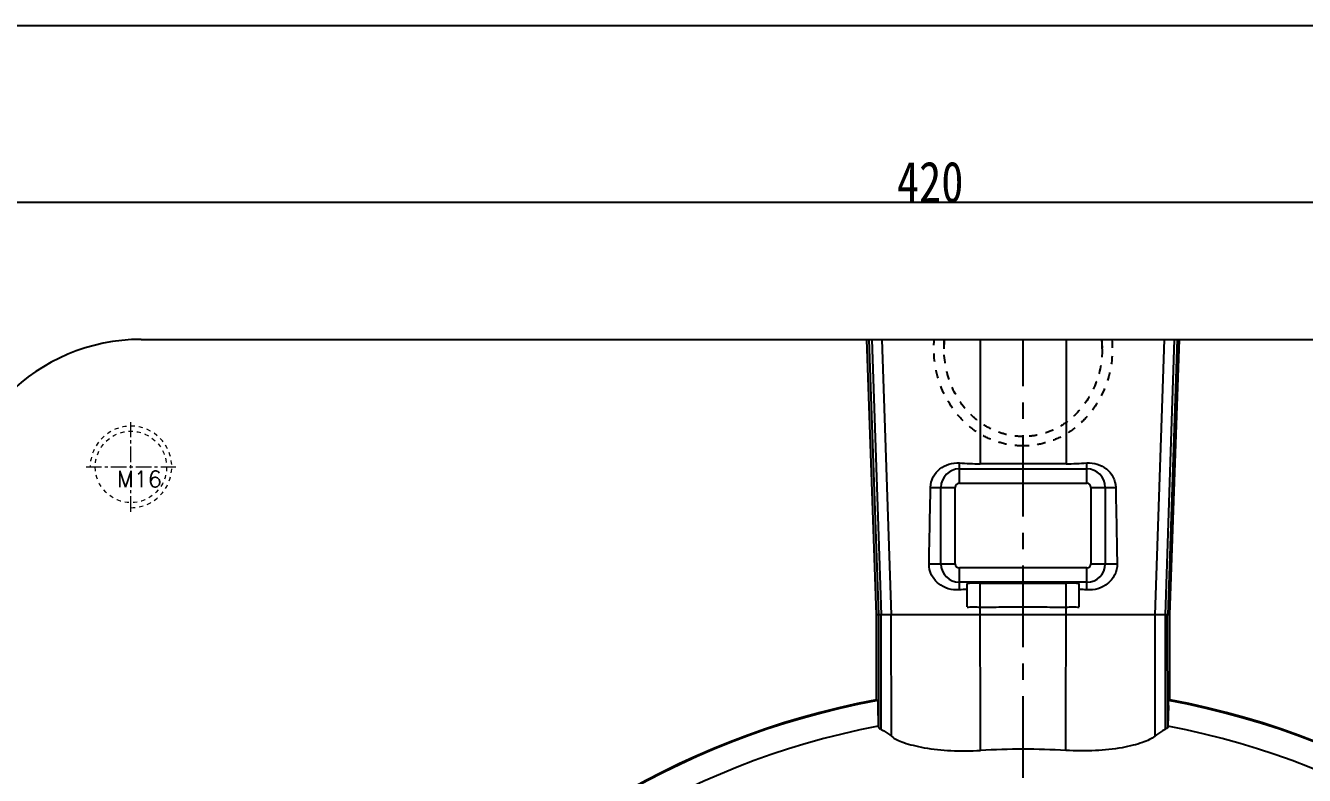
# Model space of a CAD drawing. Header units: millimetres. Extents: x 723 to 11228, y -2384 to 1578.
# Drawn here: x 4776.4 to 5027.2, y -592.2 to -445.2 of the extents above; entities that cross this region are included whole.
import ezdxf

# ---------------------------------------------------------------- set-up
doc = ezdxf.new("R2010")
doc.units = ezdxf.units.MM
doc.header["$LTSCALE"] = 16.335
doc.header["$PDMODE"] = 3
doc.header["$PDSIZE"] = 0.3125
doc.linetypes.add('CENTER', pattern=[0.6, 0.375, -0.075, 0.075, -0.075])
doc.linetypes.add('HIDDEN', pattern=[0.2, 0.1, -0.1])
doc.layers.get('0').update_dxf_attribs({"linetype": 'CONTINUOUS'})
doc.layers.get('Defpoints').update_dxf_attribs({"linetype": 'CONTINUOUS'})
doc.layers.add('DEFAULT_2', color=8, linetype='HIDDEN')
doc.layers.add('screw', color=33, linetype='CONTINUOUS', lineweight=13)
doc.styles.get("Standard").update_dxf_attribs({"font": 'txt', "width": 0.8})
doc.styles.add('TXT', font='txt.shx', dxfattribs={"bigfont": 'gbcbig.shx'})
doc.dimstyles.new('ISO-25', dxfattribs={"dimtxt": 8, "dimasz": 8, "dimexe": 0, "dimexo": 0, "dimgap": 0, "dimtad": 1, "dimtxsty": 'Standard', "dimcen": 0, "dimclrd": 4, "dimclre": 4, "dimclrt": 6, "dimadec": 0, "dimazin": 0, "dimtfac": 1, "dimtofl": 0, "dimtmove": 0, "dimatfit": 3, "dimfxl": 0, "dimarcsym": 0})

# ---------------------------------------------------------------- blocks, each defined once
blk = doc.blocks.new('screw_m16_g')
at = {"layer": 'screw', "color": 1, "linetype": 'CENTER', "ltscale": 0.497582}
for p, q in [((0, -8.8), (0, 8.8)), ((-8.8, 0), (8.8, 0))]:
    blk.add_line(p, q, dxfattribs=at)
at = {"layer": 'screw', "color": 33, "linetype": 'HIDDEN', "ltscale": 0.497582}
blk.add_circle((0, 0), 7, dxfattribs=at)
at = {"layer": 'screw', "color": 92, "linetype": 'HIDDEN', "ltscale": 0.497582}
blk.add_arc((0, 0), 8, 270, 180, dxfattribs=at)
at = {"layer": 'screw', "color": 6, "style": 'TXT'}
blk.add_text('M16', height=3.2, dxfattribs=at).set_placement((-2.72, -4))
blk = doc.blocks.new('*D203')
at = {"color": 4, "lineweight": -2}
for p, q in [((4762.03, -543.74), (4762.03, -479.92)), ((5174.03, -479.92), (4770.03, -479.92)), ((5182.03, -543.74), (5182.03, -479.92))]:
    blk.add_line(p, q, dxfattribs=at)
at = {"color": 4}
for points in [[(4770.03, -478.59), (4770.03, -481.25), (4762.03, -479.92)], [(5174.03, -478.59), (5174.03, -481.25), (5182.03, -479.92)]]:
    blk.add_solid(points, dxfattribs=at)
at = {"layer": 'Defpoints', "color": 0}
for p in [(4762.03, -479.92), (4762.03, -543.74), (5182.03, -543.74)]:
    blk.add_point(p, dxfattribs=at)
at = {"color": 6, "insert": (4953.8, -475.92), "char_height": 8, "attachment_point": 5}
blk.add_mtext('420', dxfattribs=at)

msp = doc.modelspace()

# ---------------------------------------------------------------- linework, layer by layer
at = {"color": 7, "linetype": 'Continuous'}
for p, q in [((4799.032, -506.744), (5145.032, -506.744)), ((4943.26, -560.751), (4941.373, -506.744)), ((4941.783, -506.744), (4943.667, -560.751)), ((4942.378, -506.744), (4944.196, -560.751)), ((4944.348, -506.744), (4946.166, -560.751)), ((4963.61, -506.744), (4963.61, -531.127)), ((4980.454, -506.744), (4980.454, -531.127)), ((4999.716, -506.744), (4997.898, -560.751)), ((5001.686, -506.744), (4999.868, -560.751)), ((5002.282, -506.744), (5000.397, -560.751)), ((5000.804, -560.751), (5002.692, -506.744)), ((4959.532, -534.949), (4959.532, -530.969)), ((4980.454, -531.127), (4963.61, -531.127)), ((4984.532, -534.949), (4984.532, -530.967)), ((4959.532, -532.13), (4984.532, -532.13)), ((4953.87, -535.751), (4958.731, -535.751)), ((4955.912, -550.751), (4955.912, -535.751)), ((4958.731, -550.751), (4958.731, -535.751)), ((4959.532, -534.949), (4984.532, -534.949)), ((4985.333, -535.751), (4985.333, -550.751)), ((4985.333, -535.751), (4990.195, -535.751)), ((4988.152, -535.751), (4988.152, -550.751)), ((4953.579, -550.751), (4958.731, -550.751)), ((4959.532, -555.856), (4959.532, -551.552)), ((4984.532, -551.552), (4959.532, -551.552)), ((4984.532, -555.856), (4984.532, -551.552)), ((4985.333, -550.751), (4990.485, -550.751)), ((4984.532, -554.371), (4959.532, -554.371)), ((4961.032, -559.174), (4961.032, -554.595)), ((4963.674, -587.338), (4963.61, -554.521)), ((4963.61, -554.521), (4980.454, -554.521)), ((4980.39, -587.338), (4980.454, -554.521)), ((4983.032, -559.168), (4983.032, -554.596)), ((4943.26, -577.409), (4943.26, -560.751)), ((5000.804, -560.751), (4943.26, -560.751)), ((4943.667, -560.751), (4943.667, -582.764)), ((4944.196, -583.233), (4944.196, -560.751)), ((4946.223, -584.563), (4946.166, -560.751)), ((4997.898, -560.751), (4997.841, -584.563)), ((4999.868, -560.751), (4999.868, -583.233)), ((5000.397, -582.764), (5000.36, -560.751)), ((5000.804, -577.409), (5000.804, -560.751)), ((4943.26, -577.409), (4943.512, -577.549)), ((4943.512, -577.549), (4943.532, -578.508)), ((4943.532, -578.508), (4943.667, -578.442)), ((4943.532, -578.508), (4943.616, -582.579)), ((4943.704, -578.431), (4943.667, -578.442)), ((5000.397, -578.442), (5000.36, -578.431)), ((5000.532, -578.508), (5000.397, -578.442)), ((5000.532, -578.508), (5000.448, -582.579)), ((5000.532, -578.508), (5000.552, -577.549)), ((5000.552, -577.549), (5000.804, -577.409))]:
    msp.add_line(p, q, dxfattribs=at)
at = {"color": 1, "linetype": 'CENTER', "ltscale": 2.612305}
msp.add_line((4972.032, -976.744), (4972.032, -506.744), dxfattribs=at)
msp.add_lwpolyline([(4516.608, -445.212), (5257.053, -445.212), (5257.053, -1067.241), (4516.608, -1067.241)], close=True)
at = {"color": 7, "linetype": 'Continuous'}
for centre, radius, start, end in [((4799.032, -543.744), 37, 90, 180), ((4963.588, -479.015), 52.112, 265.53636, 270.0245), ((4980.455, -478.979), 52.148, 269.99903, 274.48413), ((4959.532, -535.751), 3.62, 90, 180), ((4984.532, -535.751), 3.62, 0, 90), ((4959.532, -535.751), 0.801, 90, 180), ((4984.532, -535.751), 0.801, 0, 90), ((4959.532, -550.751), 3.62, 180, 270), ((4959.532, -550.751), 0.801, 180, 270), ((4984.532, -550.751), 3.62, 270, 0), ((4984.532, -550.751), 0.801, 270, 0), ((4963.509, -603.01), 47.321, 92.99996, 94.82047), ((4963.498, -595.447), 40.926, 92.23292, 93.45359), ((4963.478, -594.816), 40.296, 89.81163, 92.23955), ((4980.603, -593.45), 38.93, 87.71835, 90.21896), ((4980.556, -594.824), 40.304, 86.47798, 87.72964), ((4980.546, -603.055), 47.367, 85.17289, 86.99164), ((4972.032, -731.744), 156.994, 100.56027, 79.43973), ((4972.032, -731.744), 156.811, 100.47906, 79.52094), ((4972.032, -731.744), 151.848, 100.78571, 79.21429), ((4938.133, -584.204), 5.718, 14.58825, 16.51586), ((5005.931, -584.204), 5.719, 163.48423, 165.41167), ((4972.032, -731.182), 144.086, 86.67439, 93.32536)]:
    msp.add_arc(centre, radius, start, end, dxfattribs=at)
for points, knots in [([(4953.87, -535.751), (4953.883, -535.049), (4954.253, -533.659), (4955.61, -532.05), (4957.451, -531.072), (4958.844, -530.915), (4959.532, -530.969)], [0, 0, 0, 0, 0.2561152, 0.5027036, 0.7482445, 1, 1, 1, 1]), ([(4984.532, -530.967), (4985.22, -530.913), (4986.613, -531.07), (4988.455, -532.048), (4989.812, -533.658), (4990.182, -535.049), (4990.195, -535.751)], [0, 0, 0, 0, 0.2516735, 0.4972288, 0.7438763, 1, 1, 1, 1]), ([(4959.532, -555.856), (4958.805, -555.918), (4957.33, -555.761), (4955.692, -554.901), (4954.658, -553.884), (4953.837, -552.646), (4953.564, -551.501), (4953.579, -550.751)], [0, 0, 0, 0, 0.2496812, 0.4941116, 0.6173812, 0.7430287, 1, 1, 1, 1]), ([(4990.485, -550.751), (4990.5, -551.501), (4990.227, -552.646), (4989.406, -553.884), (4988.372, -554.902), (4986.735, -555.761), (4985.259, -555.918), (4984.532, -555.856)], [0, 0, 0, 0, 0.2569742, 0.3826131, 0.50589, 0.7503196, 1, 1, 1, 1]), ([(4961.032, -559.252), (4961.246, -559.253), (4961.674, -559.201), (4962.318, -559.146), (4962.965, -559.194), (4963.394, -559.255), (4963.61, -559.252)], [0, 0, 0, 0, 0.2486635, 0.4987104, 0.7493359, 1, 1, 1, 1]), ([(4963.61, -559.252), (4965.014, -559.252), (4967.821, -559.191), (4972.032, -559.135), (4976.243, -559.191), (4979.05, -559.252), (4980.454, -559.252)], [0, 0, 0, 0, 0.2499957, 0.5, 0.7500043, 1, 1, 1, 1]), ([(4980.454, -559.252), (4980.67, -559.256), (4981.099, -559.194), (4981.746, -559.144), (4982.39, -559.2), (4982.818, -559.254), (4983.032, -559.252)], [0, 0, 0, 0, 0.2506487, 0.5013239, 0.7513542, 1, 1, 1, 1]), ([(4943.667, -582.764), (4943.692, -582.857), (4943.857, -583.054), (4944.067, -583.17), (4944.196, -583.233)], [0, 0, 0, 0, 0.4012485, 1, 1, 1, 1]), ([(4944.196, -583.233), (4944.369, -583.318), (4945.084, -583.697), (4945.748, -584.17), (4946.223, -584.563)], [0, 0, 0, 0, 0.2374756, 1, 1, 1, 1]), ([(4999.868, -583.233), (4999.695, -583.318), (4998.98, -583.697), (4998.316, -584.17), (4997.841, -584.563)], [0, 0, 0, 0, 0.2374774, 1, 1, 1, 1]), ([(5000.397, -582.764), (5000.373, -582.857), (5000.207, -583.054), (4999.997, -583.17), (4999.868, -583.233)], [0, 0, 0, 0, 0.4012576, 1, 1, 1, 1]), ([(4946.223, -584.563), (4946.525, -584.813), (4947.312, -585.279), (4948.739, -585.858), (4950.553, -586.386), (4953.606, -587.018), (4958.028, -587.472), (4961.728, -587.451), (4963.674, -587.338)], [0, 0, 0, 0, 0.0656209, 0.1516822, 0.2575494, 0.3816045, 0.6735264, 1, 1, 1, 1]), ([(4997.841, -584.563), (4997.539, -584.813), (4996.752, -585.278), (4995.326, -585.857), (4993.512, -586.386), (4990.459, -587.018), (4986.037, -587.472), (4982.337, -587.451), (4980.39, -587.338)], [0, 0, 0, 0, 0.0656042, 0.1516541, 0.2575134, 0.3815486, 0.6734663, 1, 1, 1, 1])]:
    msp.add_open_spline(points, degree=3, knots=knots, dxfattribs=at)
for points in [[(4953.579, -550.751), (4953.678, -545.751), (4953.775, -540.751), (4953.87, -535.751)], [(4990.195, -535.751), (4990.29, -540.751), (4990.386, -545.751), (4990.485, -550.751)]]:
    msp.add_open_spline(points, degree=3, dxfattribs=at)
at = {"layer": 'DEFAULT_2', "color": 8, "linetype": 'HIDDEN'}
for p, q in [((4956.532, -508.616), (4956.532, -506.744)), ((4956.532, -508.615), (4956.624, -506.744)), ((4987.44, -506.744), (4987.532, -508.615)), ((4987.532, -508.616), (4987.532, -506.744))]:
    msp.add_line(p, q, dxfattribs=at)
for points, knots in [([(4972.035, -527.627), (4970.882, -527.627), (4968.552, -527.376), (4965.184, -526.251), (4962.045, -524.389), (4958.291, -520.924), (4954.96, -514.982), (4954.368, -509.477), (4954.617, -506.744)], [0, 0, 0, 0, 0.1136209, 0.2289934, 0.3476587, 0.4707031, 0.7294189, 1, 1, 1, 1]), ([(4972.034, -525.786), (4971.071, -525.786), (4969.124, -525.584), (4966.298, -524.679), (4963.642, -523.179), (4960.408, -520.376), (4957.373, -515.524), (4956.533, -510.945), (4956.532, -508.616)], [0, 0, 0, 0, 0.1130009, 0.2277392, 0.345769, 0.4682388, 0.7268054, 1, 1, 1, 1]), ([(4987.532, -508.616), (4987.531, -510.944), (4986.691, -515.522), (4983.658, -520.375), (4980.425, -523.177), (4977.77, -524.677), (4974.945, -525.583), (4972.998, -525.786), (4972.034, -525.786)], [0, 0, 0, 0, 0.2731915, 0.5317583, 0.6542293, 0.7722609, 0.8870002, 1, 1, 1, 1]), ([(4989.447, -506.744), (4989.696, -509.477), (4989.104, -514.981), (4985.775, -520.922), (4982.022, -524.386), (4978.884, -526.249), (4975.517, -527.375), (4973.187, -527.627), (4972.035, -527.627)], [0, 0, 0, 0, 0.2705785, 0.5292944, 0.6523398, 0.7710066, 0.88638, 1, 1, 1, 1])]:
    msp.add_open_spline(points, degree=3, knots=knots, dxfattribs=at)

# ---------------------------------------------------------------- block references
at = {"layer": 'screw'}
msp.add_blockref('screw_m16_g', (4797.032, -531.744), dxfattribs=at)

# ---------------------------------------------------------------- dimensions: what is measured, and where the dimension line sits
dim = msp.add_linear_dim(base=(4762.032, -479.921), p1=(5182.032, -543.744), p2=(4762.032, -543.744), dimstyle='ISO-25', override={"dimfxl": 1.25, "dimarcsym": 1})
dim.commit()
dim.dimension.update_dxf_attribs({"geometry": '*D203', "text_midpoint": (4953.8, -479.921), "dimtype": 160})

doc.saveas('drawing.dxf')
